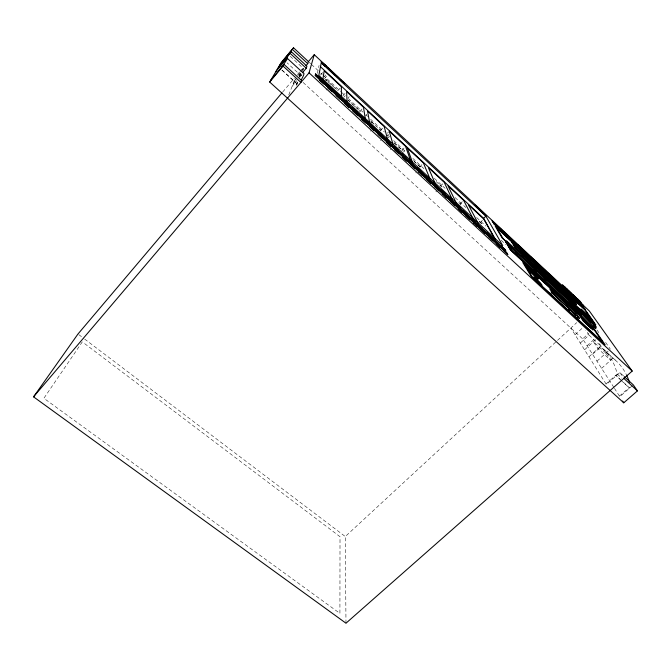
<?xml version="1.0" encoding="UTF-8"?>
<svg xmlns="http://www.w3.org/2000/svg" width="671" height="671" viewBox="0 0 671 671"><rect width="100%" height="100%" fill="white"/><g stroke="black" fill="none" stroke-linecap="round" stroke-linejoin="round"><path stroke-width="0.5" stroke-dasharray="3.35 2.52" d="M317.408 73.332L319.069 65.414M302.629 71.243L303.56 68.585L289.889 55.978M296.599 85.2L297.664 82.239M299.434 77.316L301.556 71.403M301.908 70.413L302.613 68.442M296.28 85.133L297.647 81.35M299.358 76.62L301.413 70.941M288.798 94.854L295.24 78.423M82.307 341.866L43.883 398.289L339.92 613.386L340.012 536.699L83.137 342.495M282.65 92.053L294.133 78.473M297.446 74.556L299.459 72.174M300.029 71.503L303.258 67.687M297.798 75.395L301.64 70.858M302.277 70.103L303.56 68.585M294.108 81.308L295.416 79.765M298.696 75.89L301.321 72.795M293.177 83.682L295.852 80.528M299.191 76.586L301.866 73.424L301.078 75.697L287.062 62.814M292.212 86.148L296.641 80.923M299.811 77.19L303.3 73.072M320.453 75.152L322.944 72.233M324.613 76.393L325.863 74.934M324.395 78.809L326.894 75.898M338.251 90.333L340.122 88.178M342.856 95.894L345.355 93.034M344.047 97.001L345.297 95.567M347.989 98.067L349.239 96.632M359.731 111.529L362.248 108.702M365.578 115.655L366.827 114.246M380.382 130.66L383.527 127.18M387.335 133.269L388.593 131.877M387.234 135.718L388.492 134.334M388.224 137.916L389.482 136.532M401.786 150.472L404.303 147.737M403.556 152.141L404.823 150.774M419.669 167.062L422.822 163.69M440.604 186.093L442.768 183.82M459.996 204.051L462.889 201.074M480.1 222.671L482.994 219.744M345.984 623.208L345.288 536.532L576.741 322.6M575.089 334.779L583.585 326.962M613.864 387.427L582.663 338.88L588.559 333.487M580.298 343.057L589.012 335.097L585.758 330.216M587.091 345.775L595.596 338.041M584.55 349.809L595.663 339.702M588.953 356.813L600.293 346.563L612.933 358.205A180.809 88.379 -50.8 0 1 626.446 374.854M592.543 354.254L601.258 346.379L598.431 342.21M596.989 361.174L608.111 351.176M601.593 368.337L612.933 358.205M606.03 383.946L617.228 374.032A181.791 85.561 -50.8 0 0 600.293 346.563M623.594 375.978L619.87 372.556L606.374 384.491L570.853 328.044M619.442 396.108L629.205 387.57L622.495 381.43M632.543 385.515L619.803 396.67L614.418 388.299M78.809 334.644L83.825 338.436M84.655 339.073L345.288 536.532M303.099 82.449L582.663 338.88M294.795 78.75L296.322 80.151M617.228 374.032L621.698 378.125M281.963 69.952L297.203 83.892M621.757 380.751L615.793 375.299L619.878 379.249M281.87 70.111L297.136 84.076M620.625 379.929L629.574 388.115L629.205 387.57M415.735 172.573L416.205 173.001M589.012 335.097L601.258 346.379M604.126 349.826L616.892 361.577M326.374 79.824L336.699 89.386M357.752 108.887L349.054 100.835A383.342 37.207 -51.5 0 1 349.935 102.202M370.996 121.157L380.205 129.696M394.422 142.856L401.216 149.155M413.453 160.52L420.155 166.727M436.125 181.522L441.25 186.27M458.796 202.516L460.952 204.521A365.737 92.523 -53.1 0 0 459.039 202.868M479.077 221.304L481.375 223.443M347.788 99.987L349.323 101.413M352.401 104.265L357.777 109.247M371.659 122.105L376.196 126.299M393.952 142.747L399.899 148.257A374.913 64.064 -52.2 0 1 401.317 149.264M414.15 161.485L416.347 163.523M309.188 62.294L310.723 63.72M311.487 64.433L317.635 70.128M320.704 72.98L322.239 74.406M323.011 75.11L340.675 91.491M341.438 92.204L345.28 95.76M348.358 98.612L362.944 112.132M366.022 114.984L367.557 116.41M370.627 119.253L384.449 132.07M387.519 134.921L389.063 136.339M393.667 140.616L405.955 152.007M412.866 158.415L424.391 169.092M434.372 178.352L445.125 188.316M455.106 197.568L465.859 207.54M476.611 217.505L485.829 226.052M501.187 240.293L505.8 244.563M596.947 329.947L599.874 334.15M605.636 342.42L610.342 349.172M619.87 372.556L623.292 377.58M348.257 100.214A383.342 37.207 -51.5 0 1 348.677 100.499M358.297 109.516A381.715 42.449 -51.6 0 1 359.589 110.673M359.941 111.185A381.715 42.449 -51.6 0 1 360.243 111.747M402.583 150.497A374.913 64.064 -52.2 0 1 403.154 151.21M391.076 149.792A703.451 89.436 -44.3 0 1 390.472 149.155M326.769 80.453A386.991 25.297 -51.2 0 0 325.469 79.312L335.626 88.723A385.33 30.749 -51.3 0 1 336.976 89.721M325.334 80.277A267.662 17.781 -50.7 0 1 325.787 80.579M337.203 90.115A385.33 30.749 -51.3 0 1 337.379 90.568M326.441 89.847A738.805 40.537 -47.8 0 1 326.056 89.688M326.374 90.023A738.1 41.485 -47.7 0 1 326.165 89.654M439.522 184.785A368.815 83.196 -52.8 0 1 443.556 188.928M436.704 191.898A682.113 120.344 -41.9 0 1 435.815 191.092M417.815 164.873A372.128 73.022 -52.5 0 1 420.86 167.456M479.27 221.606A362.566 102.009 -53.4 0 1 483.338 225.515M370.677 120.948A379.954 48.102 -51.8 0 1 371.08 121.501M371.449 122.122A379.954 48.102 -51.8 0 1 371.768 122.801M379.081 128.773A378.36 53.168 -51.9 0 1 381.17 130.845M370.895 131.164A714.112 74.456 -45.4 0 1 370.35 130.669M381.086 140.566A708.836 81.845 -44.9 0 1 380.491 140.029M605.879 353.189L593.432 341.74L598.02 348.618L610.66 360.235L605.879 353.189"/><path stroke-width="1.01" d="M340.239 79.631C345.624 85.209 337.253 77.022 341.262 80.52M339.081 78.406L337.966 77.341M337.219 76.679L335.534 75.077M334.67 74.758L332.866 73.047M334.099 74.196L335.299 74.926L333.462 73.139M333.428 73.567L332.9 72.619M329.26 69.222L327.431 67.662L329.419 69.75L327.708 67.88L329.1 69.214M322.86 79.547L324.194 70.774L341.38 86.735L341.43 97.043M483.531 213.403C481.09 210.845 485.812 215.299 483.497 213.412M581.874 305.934L582.822 305.053L581.874 305.934L579.065 303.149L579.836 302.017L589.323 310.967L632.191 371.08L345.984 623.208L33.55 396.846L309.054 72.829L314.254 54.687L562.508 285.98M302.495 72.686L306.244 68.266L306.924 66.186L291.34 51.768L278.549 67.083M305.951 65.758L307.746 63.644L308.417 61.589L314.254 54.687M277.299 69.18L291.34 51.768M280.067 64.525L293.537 47.792L308.417 61.589M283.036 66.06L283.967 64.382L301.531 80.495L300.893 82.424L283.036 66.06L269.675 82.03L623.745 402.801L637.45 390.874L633.29 384.869L624.34 376.657M284.848 60.784L285.972 58.805M287.054 56.901L288.371 54.577M269.675 82.03L281.3 62.453L293.537 47.792M33.55 396.846L77.979 334.007L281.971 92.85M276.007 71.369L287.071 58.125L303.3 73.072A204.999 9.025 -50.5 0 1 301.262 79.79M270.816 80.117L283.967 64.382M331.776 71.755L330.031 70.136L332.514 72.468M495.223 239.086L483.648 218.36L485.863 216.112L321.258 62.848L318.817 75.412L502.755 245.628L485.863 216.112M590.103 318.507L506.714 241.057L505.892 241.87L509.49 246.794M507.184 244.068L508.014 243.246M507.955 245.368L508.786 244.546L506.714 241.057M596.116 327.096L594.162 324.303L509.507 245.754L508.668 246.576L510.807 250.191L581.019 315.253L581.866 314.464L580.776 312.862L596.116 327.096L595.269 327.867L593.81 325.77M510.01 248.849L510.857 248.018M510.807 250.191L511.654 249.36L509.507 245.754M562.642 285.024L561.87 286.148L562.642 285.024L566.265 288.488M564.227 286.827C561.812 288.983 566.022 285.536 565.762 288.253M566.072 288.706L564.546 287.28L563.766 288.413M565.099 290.107L566.358 291.516L563.187 288.572L564.546 287.28M568.287 293.026L573.034 297.505L563.732 288.874L564.856 287.742L566.391 289.167M564.831 288.203L564.051 289.335L564.856 287.742M567.238 291.39L568.178 290.509L569.587 291.91M564.99 288.446L568.48 291.692L564.512 287.75L568.161 291.231L567.221 292.12L568.194 290.535M569.302 292.128L573.948 296.624L568.48 291.449L567.372 292.346L568.815 291.424L573.227 295.626L572.623 294.972M568.966 292.145L568.027 293.034L568.798 291.91L573.663 296.439M571.843 295.76L572.707 294.728M576.599 298.36L576.934 298.754L574.108 296.028L572.724 297.32L571.44 296.221M573.026 297.438L574.108 296.028M573 297.505L573.948 296.624M574.426 296.498L573.663 297.622L574.426 296.498L580.34 302.009M574.443 297.001L573.671 298.134L574.443 297.001L577.11 299.568M574.946 297.714L573.999 298.603L574.77 297.471L577.446 300.046L574.619 297.245M576.565 299.744L577.496 298.872L580.474 301.732M577.27 299.794L576.498 300.927L577.572 299.836L577.228 299.434L578.888 301.229M577.286 301.497L578.234 300.616L577.89 300.214L576.951 301.086L577.949 302.277L579.165 301.069L580.675 302.487M577.941 301.933L578.863 300.793L577.597 301.866L577.949 302.277M581.606 303.678L579.501 301.547L578.561 302.42L580.667 304.55M578.729 302.671L579.501 301.547M579.065 303.149L580.004 302.269M580.34 302.747L579.4 303.627L580.163 302.495L582.822 305.053M579.87 303.074L580.633 301.958M583.619 312.736L580.918 309.021L587.67 315.295L591.998 321.216L591.168 321.971L585.12 316.368M552.199 293.638L551.117 291.944L574.284 313.357L576.037 313.256L579.543 318.482L577.379 317.324M583.518 307.159C573.78 296.465 591.814 316.611 582.076 305.917M582.218 305.322L581.245 303.938M580.818 304.827L579.845 303.435M578.293 301.984L579.258 303.367M576.012 300.247L578.838 303.124L577.572 301.698M569.914 294.586L572.74 297.471L571.482 296.054M566.131 290.66L567.062 292.011M565.007 289.914L564.093 288.58M561.367 285.838L558.222 282.902L563.791 288.153M560.99 285.301L562.885 286.836M558.918 284.252L556.091 281.384L560.251 285.846L557.416 282.961M554.087 280.033L550.883 277.056L556.477 281.912L553.29 278.951M555.303 280.193L552.132 277.24L558.079 282.6L554.925 279.664M549.163 274.414L545.984 271.453L551.965 276.846L548.803 273.894M544.156 270.354L540.943 267.368L546.991 272.82L543.787 269.843M543.04 268.694L539.845 265.716L545.867 271.143L542.68 268.174M539.316 265.238L536.506 262.386L540.801 267.008L533.646 259.895L536.465 262.764M537.941 264.525L534.72 261.522L535.122 261.656M506.479 252.816L507.033 252.992L503.208 249.461L507.897 254.603L504.047 251.046L504.609 251.231M534.158 261.044L534.561 261.178L530.283 256.557L533.504 259.551L533.093 259.417M532.606 259.702L532.195 259.56L535.433 262.587L531.331 258.167L531.751 258.31M502.504 248.203L498.687 244.672L505.959 251.147L502.16 247.633M526.81 253.588L527.23 253.739L524.001 250.728L528.27 255.332L525.024 252.313L525.452 252.464M497.152 242.525L497.723 242.734L493.923 239.212L498.587 244.294L491.256 237.769L495.097 241.317M494.762 240.763L495.341 240.973M491.507 238.977L492.103 239.195L488.228 235.622L492.875 240.73L488.983 237.131L489.595 237.358M523.908 251.063L524.336 251.222L521.09 248.203L525.359 252.808L522.097 249.771L522.533 249.931M520.243 247.465L520.688 247.633L517.433 244.605L521.686 249.201L518.423 246.156L518.868 246.324M517.307 244.915L517.76 245.091L514.498 242.055L518.75 246.643L515.471 243.598L515.924 243.774M483.632 231.696L484.252 231.931L480.361 228.333L484.982 233.424L481.065 229.809L481.694 230.052M486.794 232.896L482.944 229.331L490.3 235.89L486.467 232.351M513.961 241.627L514.422 241.812L511.151 238.767L515.387 243.347L512.107 240.293L512.569 240.478M476.091 224.735L476.737 225.003L472.812 221.38L477.425 226.454L473.474 222.814L474.137 223.082M511.008 239.052L511.47 239.245L508.19 236.184L512.426 240.772L509.13 237.702L509.599 237.895M508.584 237.19L509.054 237.383L505.758 234.313M506.974 235.798L506.496 235.596L509.809 238.683L502.755 231.696L506.068 234.783M505.146 233.282L501.849 230.212L508.115 235.873L504.835 232.812M502.218 231.243L502.713 231.453L499.392 228.366L503.426 232.728L500.096 229.625L500.591 229.843M465.548 214.812L461.581 211.155L469.197 217.941L465.255 214.292M464.718 213.177L460.776 209.537L461.463 209.838M498.805 227.36L495.492 224.273L501.807 229.968L498.503 226.899M464.424 212.665L468.35 216.288L460.121 208.144L464.038 211.768L463.359 211.474M455.802 204.462L456.506 204.781L452.564 201.141L457.144 206.156L453.177 202.491L453.89 202.818M453.269 203.472L453.99 203.799L449.998 200.109L454.544 205.133L450.526 201.426L451.256 201.761M445.469 196.268L446.215 196.611L442.197 192.904L446.718 197.911L442.684 194.179L443.439 194.531M437.685 189.029L438.448 189.398L434.414 185.666L438.909 190.656L434.85 186.907L435.63 187.276M436.502 186.261L437.257 186.639L433.273 182.948L437.786 187.914L433.768 184.198L434.548 184.584M429.759 181.74L430.547 182.135L426.488 178.377L430.967 183.351L426.873 179.576L427.679 179.971M341.824 81.258L339.501 78.96L341.975 81.275M421.497 174.108L422.319 174.519L418.226 170.736L422.68 175.693L418.57 171.885L419.4 172.313M417.689 169.36L421.757 173.118L413.814 166.022L417.899 169.797M413.579 166.794L414.418 167.23L410.308 163.43L414.737 168.362L410.593 164.538L411.457 164.982M332.363 72.443L330.769 70.841M404.881 156.972L405.745 157.433L401.652 153.651L406.089 158.549L401.971 154.749L402.852 155.219M400.956 153.592L401.828 154.062L397.718 150.262L402.155 155.169L398.02 151.344L398.91 151.822M393.038 146.253L393.936 146.748L389.801 142.923L394.212 147.805L390.052 143.963L390.967 144.466M338.486 77.853L336.699 76.192M380.834 134.552L381.765 135.081L377.605 131.231L381.975 136.079L377.79 132.204L378.738 132.741M338.662 78.021L335.953 75.496M368.689 123.548L369.671 124.11L365.46 120.218L369.805 125.041L365.569 121.132L366.567 121.703M480.696 210.761C476.813 206.861 482.592 212.254 480 210.157M364.538 119.48L365.527 120.059L361.317 116.167L365.636 120.973L361.401 117.048L362.407 117.635M355.982 111.562L356.997 112.158L352.761 108.241L357.056 113.022L352.787 109.079L353.827 109.692M351.814 107.964L352.845 108.576L348.584 104.634L352.879 109.423L348.593 105.456L349.641 106.077M347.754 103.971L348.803 104.592L344.533 100.642L348.811 105.414L344.517 101.447L345.573 102.084M320.855 79.027L319.706 78.322L324.076 82.365L319.882 77.66L324.227 81.677L323.095 80.973M572.413 294.703L568.656 291.206M530.233 271.914L530.66 272.233M324.663 65.431L326.542 66.806L323.607 63.779A6.97 0.596 43.3 0 0 321.644 62.177L321.04 61.824L322.986 64.055A4.974 0.428 43.2 0 0 325.628 66.446L324.529 65.464M324.378 64.525L321.786 62.529L324.303 65.263M481.677 211.474L481.61 211.357M324.21 65.012L323.598 64.374L326.148 66.437L322.701 63.418L326.903 67.15L324.621 64.701M477.811 207.75L477.391 207.398L479.019 209.151L477.081 207.121L478.129 208.01M623.862 378.419L637.45 390.874M342.889 81.929L344.726 83.699L343.56 83.011M309.054 72.829L632.191 371.08M292.556 49.57L307.746 63.644M576.037 313.256L549.834 289L552.979 293.915L579.543 318.482M568.362 309.272L569.872 310.665M290.342 53.579L306.244 68.266M578.712 300.809L577.949 302.109L573.504 297.882M320.595 66.832L483.648 218.36M581.38 309.516L587.461 315.16L589.742 318.431M583.401 312.602L590.22 318.935M506.84 242.046L503.007 238.49L496.741 227.83L584.785 309.75L594.221 323.17L591.151 320.327M521.401 255.567L522.935 256.993M532.128 265.531L535.961 269.088M542.864 275.496L545.162 277.626M558.96 290.434L561.258 292.573M569.687 300.398L573.52 303.963M580.423 310.363L582.722 312.501M591.998 321.216L508.786 244.546M506.597 242.063L502.017 237.811L495.215 226.194L585.515 310.22L595.882 324.94L589.775 319.279M562.306 293.772L563.825 295.19M506.857 242.684L505.322 241.258L507.612 245.133L509.893 247.247M579.073 310.757L582.847 314.263M577.395 309.281L578.905 310.681M580.415 312.082L582.688 314.187M586.462 317.693L591.755 322.608L590.648 321.023M534.082 269.599L536.381 271.73M515.991 252.9L517.509 254.317M544.173 279.044L545.699 280.461M509.625 247.373L508.098 245.955L510.455 249.956L595.873 328.513L594.162 326.056M511.654 249.36L581.866 314.464M562.801 285.259L566.408 288.698M577.496 298.872L580.809 302.202M572.774 294.879L571.323 293.521M578.872 300.885L576.565 298.654L576.909 299.056M578.234 300.616L578.888 301.396L578.545 300.985M342.336 81.904L344.131 83.573M484.269 214.032L483.003 212.741L483.556 213.219M564.99 289.377L562.189 287.045L567.054 291.877M573.495 297.379L576.314 300.004M565.452 290.057L563.917 288.622L565.93 290.753M572.749 296.8L573.797 297.773M575.508 299.509L573.814 297.84M579.736 303.359L578.226 301.95L579.165 301.069M577.152 301.204L576.288 300.314M576.498 300.927L571.918 296.272M577.572 299.836L578.1 300.323M478.079 208.32L478.708 208.849L478.314 208.413M485.292 214.955L484.395 214.032L485.879 215.559L484.705 214.326L485.51 215.173M480.033 210.14L479.22 209.218L480.411 210.275M483.439 213.303L483.053 212.858M479.933 210.048L479.555 209.604M571.675 293.529L566.576 288.698L576.305 298.008M574.644 298.629L575.911 300.046M478.532 208.429L477.249 207.347L477.668 207.901M575.651 297.236L572.665 294.452M573.596 296.045L572.917 297.261L572.648 296.926M530.258 272.46L530.711 273.005M331.08 90.317L332.153 91.667L328.824 88.941L327.75 87.599L332.355 90.988L327.976 86.945L329.042 88.278M582.311 304.324L581.363 305.204M580.004 301.531L577.53 299.308M581.011 302.957L580.071 303.837M576.28 298.385L574.93 297.211M575.081 297.429L574.141 298.31L575.844 299.979M572.12 294.67L571.18 295.55M569.889 294.443L568.362 293.017M574.284 313.357L575.71 315.504M622.621 401.048L623.745 402.801M482.164 211.818L481.82 211.449L482.566 212.531L481.946 211.675M494.787 238.868L483.716 219.006L468.366 204.747L478.515 224.013M473.399 219.283L463.611 200.327L448.01 185.825L456.372 203.246M452.17 199.203L444.219 182.302L428.366 167.582L435.303 183.82M430.019 178.931L423.451 163.019L407.339 148.048L412.464 162.323M410.442 160.21L405.561 146.37L389.222 131.189L393.08 144.617M387.804 140.256L384.156 126.484L367.54 111.042L369.713 123.078M365.351 119.044L363.497 107.285L346.613 91.6L347.108 102.571M342.898 82.39L342.336 81.434M626.865 375.726A180.809 88.379 -50.8 0 1 629.448 382.26M528.152 269.675A7.272 0.679 44.8 0 1 530.023 271.143M536.246 277.358A7.272 0.679 44.8 0 1 537.63 279.136M533.453 277.844A5.947 0.57 44.9 0 1 534.108 278.322M540.063 284.127A5.947 0.57 44.9 0 1 541.212 285.594M287.071 58.125A206.274 4.269 -50.5 0 1 281.837 66.89M476.905 207.129L475.085 205.251L476.905 207.129M562.952 285.477L562.181 286.601L562.952 285.477M565.167 288.195L564.395 289.327L565.167 288.195M566.894 289.151L566.123 290.275L566.894 289.151M540.683 283.976L534.98 278.415L540.683 283.976M536.112 276.611L530.535 271.185L536.112 276.611M325.427 65.716L323.892 64.475L325.427 65.716M475.705 205.913L476.452 206.71L475.705 205.913M562.575 287.582L559.404 284.638L562.575 287.582M553.122 278.549L549.943 275.58L553.122 278.549M550.312 276.108L547.117 273.131L550.312 276.108M547.922 274.28L544.709 271.285L547.922 274.28M541.707 268.45L538.477 265.439L541.707 268.45M503.56 250.031L499.719 246.483L503.56 250.031M505.062 249.545L501.279 246.047L505.062 249.545M531.684 258.671L528.438 255.651L531.684 258.671M500.432 247.674L496.565 244.101L500.432 247.674M529.109 256.716L525.846 253.68L529.109 256.716M499.618 246.106L495.768 242.55L499.618 246.106M530.627 257.06L527.398 254.049L530.627 257.06M501.623 246.609L497.823 243.095L501.623 246.609M496.112 243.112L492.246 239.539L496.112 243.112M522.499 250.56L519.22 247.498L522.499 250.56M494.259 239.765L490.434 236.226L494.259 239.765M491.113 237.425L487.263 233.869L491.113 237.425M488.563 236.175L484.672 232.577L488.563 236.175M487.591 234.414L483.724 230.841L487.591 234.414M516.175 244.68L512.87 241.61L516.175 244.68M483.313 230.203L479.438 226.622L483.313 230.203M480.671 228.878L476.754 225.255L480.671 228.878M482.533 228.71L478.683 225.146L482.533 228.71M479.757 227.159L475.856 223.56L479.757 227.159M478.993 225.674L475.118 222.093L478.993 225.674M475.84 223.309L471.939 219.702L475.84 223.309M473.122 221.908L469.18 218.268L473.122 221.908M469.834 219.358L465.875 215.693L469.834 219.358M475.102 221.849L471.227 218.26L475.102 221.849M472.241 220.231L468.324 216.607L472.241 220.231M481.266 211.071L480.889 210.694L481.51 211.55L481.266 211.071M471.52 218.78L467.628 215.181L471.52 218.78M467.653 214.863L463.753 211.256L467.653 214.863M499.694 228.828L496.364 225.733L499.694 228.828M462.21 212.288L458.218 208.597L462.21 212.288M497.01 226.706L493.663 223.586L497.01 226.706M461.614 210.912L457.647 207.247L461.614 210.912M496.322 225.456L492.992 222.353L496.322 225.456M457.924 207.75L453.94 204.068L457.924 207.75M460.809 209.293L456.867 205.653L460.809 209.293M495.45 224.005L492.137 220.918L495.45 224.005M460.155 207.909L456.23 204.286L460.155 207.909M453.227 202.223L449.268 198.557L453.227 202.223M450.266 200.604L446.257 196.905L450.266 200.604M452.615 200.872L448.673 197.232L452.615 200.872M449.528 199.052L445.544 195.37L449.528 199.052M448.933 197.719L444.974 194.053L448.933 197.719M442.449 193.391L438.415 189.658L442.449 193.391M445.502 195.076L441.51 191.394L445.502 195.076M444.932 193.768L440.964 190.103L444.932 193.768M441.761 191.872L437.752 188.165L441.761 191.872M441.216 190.572L437.224 186.89L441.216 190.572M434.649 186.144L430.589 182.395L434.649 186.144M434.003 184.668L429.977 180.944L434.003 184.668M433.5 183.409L429.49 179.702L433.5 183.409M426.714 178.838L422.629 175.064L426.714 178.838M429.935 180.684L425.892 176.951L429.935 180.684M429.457 179.451L425.439 175.735L429.457 179.451M426.119 177.412L422.059 173.655L426.119 177.412M425.657 176.188L421.623 172.455L425.657 176.188M418.436 171.189L414.326 167.389L418.436 171.189M421.321 171.919L417.278 168.178L421.321 171.919M417.479 168.622L413.42 164.865L417.479 168.622M410.501 163.867L406.366 160.042L410.501 163.867M413.906 165.871L409.813 162.088L413.906 165.871M413.512 164.714L409.453 160.956L413.512 164.714M406.819 160.956L402.659 157.106L406.819 160.956M410.006 162.525L405.896 158.725L410.006 162.525M406.551 159.866L402.415 156.041L406.551 159.866M409.637 161.384L405.552 157.601L409.637 161.384M402.592 156.469L398.431 152.619L402.592 156.469M398.826 153.542L395.823 151.118L394.632 149.667L398.599 152.493L394.439 148.643L398.826 153.542M394.607 149.063L390.421 145.188L394.607 149.063M398.188 151.227L394.053 147.402L398.188 151.227M397.886 150.145L393.776 146.345L397.886 150.145M390.799 146.06L386.588 142.168L390.799 146.06M390.631 145.062L386.446 141.187L390.631 145.062M390.262 143.829L386.102 139.987L390.262 143.829M386.597 141.589L382.386 137.698L386.597 141.589M382.403 138.209L378.167 134.292L382.403 138.209M386.253 140.382L382.076 136.515L386.253 140.382M390.01 142.797L385.875 138.972L390.01 142.797M382.285 137.253L378.075 133.361L382.285 137.253M386.026 139.358L381.866 135.517L386.026 139.358M378.209 133.747L373.973 129.83L378.209 133.747M377.924 132.59L373.713 128.698L377.924 132.59M374.217 130.61L369.956 126.668L374.217 130.61M374.15 129.704L369.914 125.787L374.15 129.704M377.739 131.608L373.562 127.742L377.739 131.608M370.04 126.156L365.779 122.223L370.04 126.156M373.89 128.564L369.679 124.672L373.89 128.564M365.854 122.919L361.568 118.952L365.854 122.919M373.739 127.616L369.553 123.749L373.739 127.616M365.846 122.055L361.577 118.113L365.846 122.055M361.686 118.473L357.391 114.506L361.686 118.473M357.165 114.884L352.845 110.891L357.165 114.884M361.501 117.408L357.24 113.466L361.501 117.408M357.207 114.062L352.912 110.094L357.207 114.062M361.417 116.511L357.182 112.594L361.417 116.511M353.005 110.438L348.685 106.446L353.005 110.438M348.811 107.175L344.466 103.158L348.811 107.175M348.903 106.404L344.584 102.411L348.903 106.404M344.659 102.738L340.314 98.729L344.659 102.738M340.549 99.442L336.171 95.399L340.549 99.442M344.592 101.774L340.272 97.781L344.592 101.774M344.609 100.969L340.314 97.001L344.609 100.969M340.692 98.712L336.339 94.695L340.692 98.712M336.406 95.014L332.036 90.979L336.406 95.014M340.65 97.773L336.33 93.781L340.65 97.773M336.389 94.091L332.053 90.082L336.389 94.091M340.692 96.993L336.397 93.026L340.692 96.993M336.456 93.336L332.145 89.344L336.456 93.336M328.018 87.247L323.623 83.179L328.018 87.247M332.363 90.09L328.018 86.073L332.363 90.09M323.757 83.833L319.329 79.748L323.757 83.833M328.06 86.374L323.699 82.332L328.06 86.374M332.455 89.36L328.136 85.36L332.455 89.36M328.186 85.662L323.841 81.644L328.186 85.662M324.009 83.204L319.614 79.136L324.009 83.204M319.639 79.43L315.219 75.345L319.639 79.43M319.74 78.608L315.345 74.548L319.74 78.608M319.908 77.937L315.538 73.902L319.908 77.937M593.684 328.194L522.801 262.546L531.306 276.569L605.141 344.76L593.684 328.194M592.627 327.557L525.099 265.028L532.657 277.433L602.659 342.093L592.627 327.557M589.742 325.284L580.038 316.309L583.208 320.99L593.021 330.065L589.742 325.284M589.448 325.36L581.614 318.104L586.102 323.757L591.705 328.664L589.448 325.36M575.466 303.284L515.487 247.524L512.803 243.154L571.952 298.184L575.466 303.284M576.674 304.567L514.791 247.045L511.646 241.912L572.531 298.553L576.674 304.567M572.053 302.428L565.485 296.33L572.548 303.158L572.053 302.428M575.869 308.031L569.209 301.858L576.381 308.786L575.869 308.031M529.746 271.092A7.272 0.671 44.8 0 0 538.352 279.044A7.272 0.671 44.8 0 0 531.868 271.579A7.272 0.671 44.8 0 0 529.746 271.092M534.93 278.935A5.947 0.562 44.9 0 0 541.95 285.418A5.947 0.562 44.9 0 0 536.624 279.253A5.947 0.562 44.9 0 0 534.93 278.935"/></g></svg>
